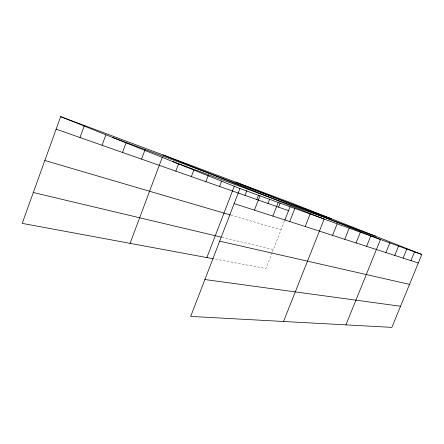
<?xml version="1.0" encoding="UTF-8"?>
<svg xmlns="http://www.w3.org/2000/svg" width="444" height="444" viewBox="0 0 444 444"><rect width="100%" height="100%" fill="white"/><g stroke="black" fill="none" stroke-linecap="round" stroke-linejoin="round"><path stroke-width="0.33" stroke-dasharray="2.22 1.67" d="M272.078 252.675L265.873 268.503L214.113 258.919M272.327 252.042L284.549 220.896M221.756 237.268L273.321 249.511M230.985 215.146L281.035 229.848"/><path stroke-width="0.67" d="M421.8 254.495L239.949 188.55L190.687 316.422L391.858 327.378L421.8 254.495L291.564 203.008L60.645 116.622L22.2 223.376L213.459 258.797M80.003 137.535L84.371 125.502M102.07 145.271L105.833 134.993M122.527 152.447L126.179 142.546M141.547 159.113L145.066 149.645M130.07 243.351L162.426 156.915M175.835 171.14L178.666 163.631M191.347 176.579L193.795 170.119M205.899 181.685L208.286 175.424M219.586 186.48L221.673 181.024M206.876 257.581L234.415 185.958M244.994 195.393L246.886 190.498M256.81 199.534L258.547 195.055M254.423 210.145L259.984 195.815M267.971 203.446L269.669 199.095M272.866 216.1L278.21 202.425M278.538 207.154L280.197 202.919M284.798 220.257L290.06 206.837M289.721 221.539L294.86 208.464M305.183 226.529L310.134 214.002M283.538 321.478L324.187 219.097L163.153 154.973M332.562 235.359L337.168 223.804M344.738 239.288L349.195 228.166M356.055 242.94L360.367 232.218M366.589 246.342L370.768 235.992M345.915 324.875L380.48 239.51L235.869 182.173M385.908 252.575L389.838 242.907M394.783 255.439L398.595 246.081M403.108 258.125L406.809 249.056M410.928 260.65L414.53 251.859M204.895 279.542L400.538 306.255M219.669 241.181L409.523 284.376M33.311 192.524L221.106 237.113M44.844 160.495L230.347 214.963M234.149 203.607L418.298 263.026M56.127 129.165L288.561 210.667M172.932 161.666L375.474 236.18M112.465 137.412L331.324 218.726M60.645 116.622L239.949 188.55"/></g></svg>
